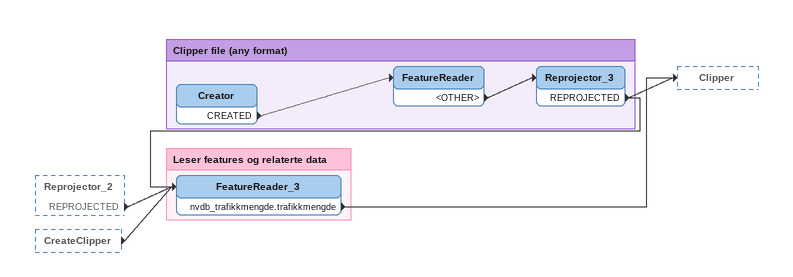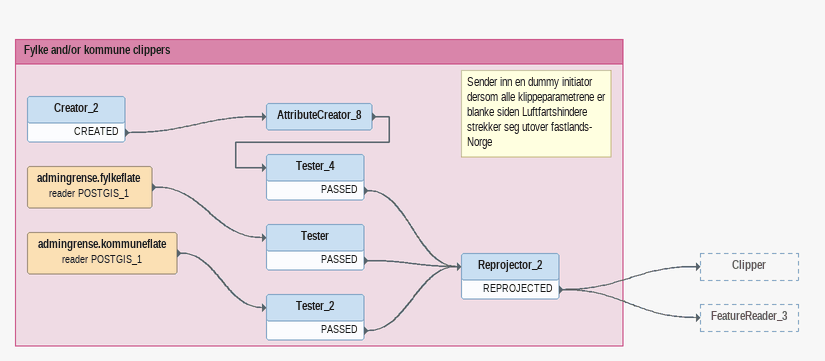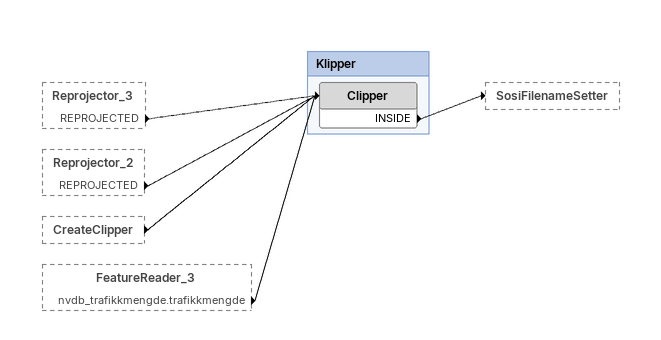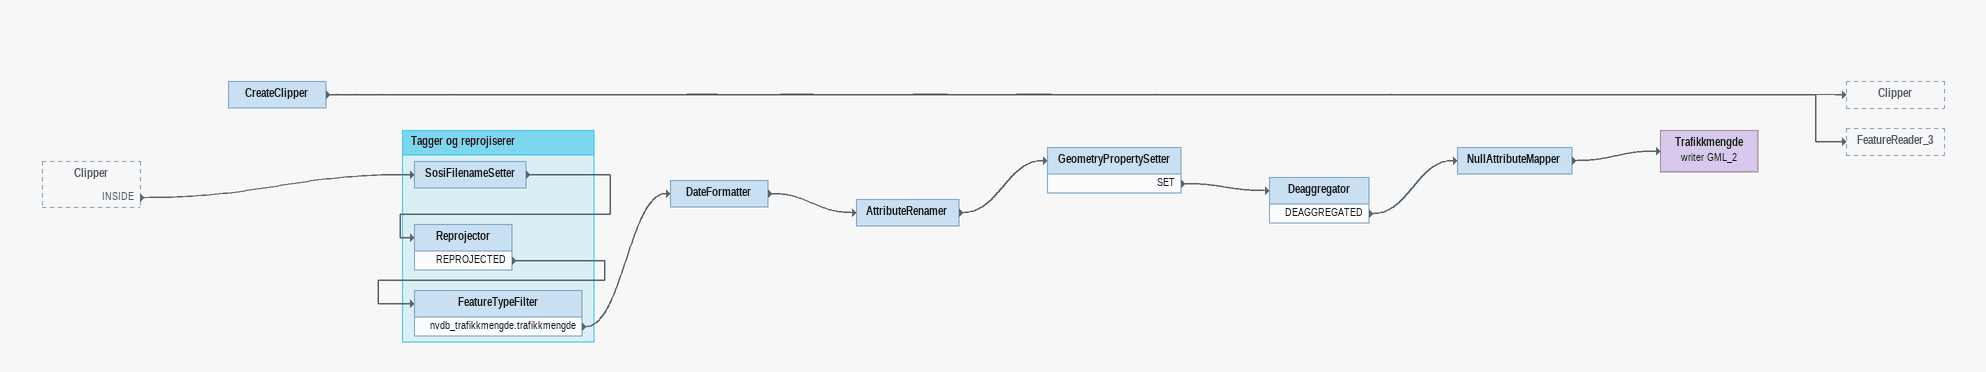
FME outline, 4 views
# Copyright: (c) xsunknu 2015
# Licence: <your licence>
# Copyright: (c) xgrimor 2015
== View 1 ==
Reprojector_2 [outside]
    REPROJECTED -> FeatureReader_3
CreateClipper [outside]
    -> FeatureReader_3

Bookmark: Clipper file (any format)
Creator
    CREATED -> FeatureReader
FeatureReader
    <OTHER> -> Reprojector_3
Reprojector_3
    REPROJECTED -> Clipper
    REPROJECTED -> FeatureReader_3

Bookmark: Leser features og relaterte data
FeatureReader_3
    nvdb_trafikkmengde.trafikkmengde -> Clipper

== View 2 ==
Bookmark: Fylke and/or kommune clippers
Creator_2
    CREATED -> AttributeCreator_8
AttributeCreator_8
    -> Tester_4
Note: Sender inn en dummy initiator / dersom alle klippeparametrene er / blanke siden Luftfartshindere / strekker seg utover fastlands- / Norge
Tester_4
    PASSED -> Reprojector_2
admingrense.fylkeflate (reader POSTGIS_1)
    -> Tester
Tester
    PASSED -> Reprojector_2
admingrense.kommuneflate (reader POSTGIS_1)
    -> Tester_2
Tester_2
    PASSED -> Reprojector_2
Reprojector_2
    REPROJECTED -> Clipper
    REPROJECTED -> FeatureReader_3

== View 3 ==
Reprojector_3 [outside]
    REPROJECTED -> Clipper
Reprojector_2 [outside]
    REPROJECTED -> Clipper
CreateClipper [outside]
    -> Clipper
FeatureReader_3 [outside]
    nvdb_trafikkmengde.trafikkmengde -> Clipper

Bookmark: Klipper
Clipper
    INSIDE -> SosiFilenameSetter

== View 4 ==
Clipper [outside]
    INSIDE -> SosiFilenameSetter
CreateClipper
    -> Clipper
    -> FeatureReader_3
DateFormatter
    -> AttributeRenamer
AttributeRenamer
    -> GeometryPropertySetter
GeometryPropertySetter
    SET -> Deaggregator
Deaggregator
    DEAGGREGATED -> NullAttributeMapper
NullAttributeMapper
    -> Trafikkmengde (writer GML_2)
Trafikkmengde (writer GML_2)

Bookmark: Tagger og reprojiserer
SosiFilenameSetter
    -> Reprojector
Reprojector
    REPROJECTED -> FeatureTypeFilter
FeatureTypeFilter
    nvdb_trafikkmengde.trafikkmengde -> DateFormatter
